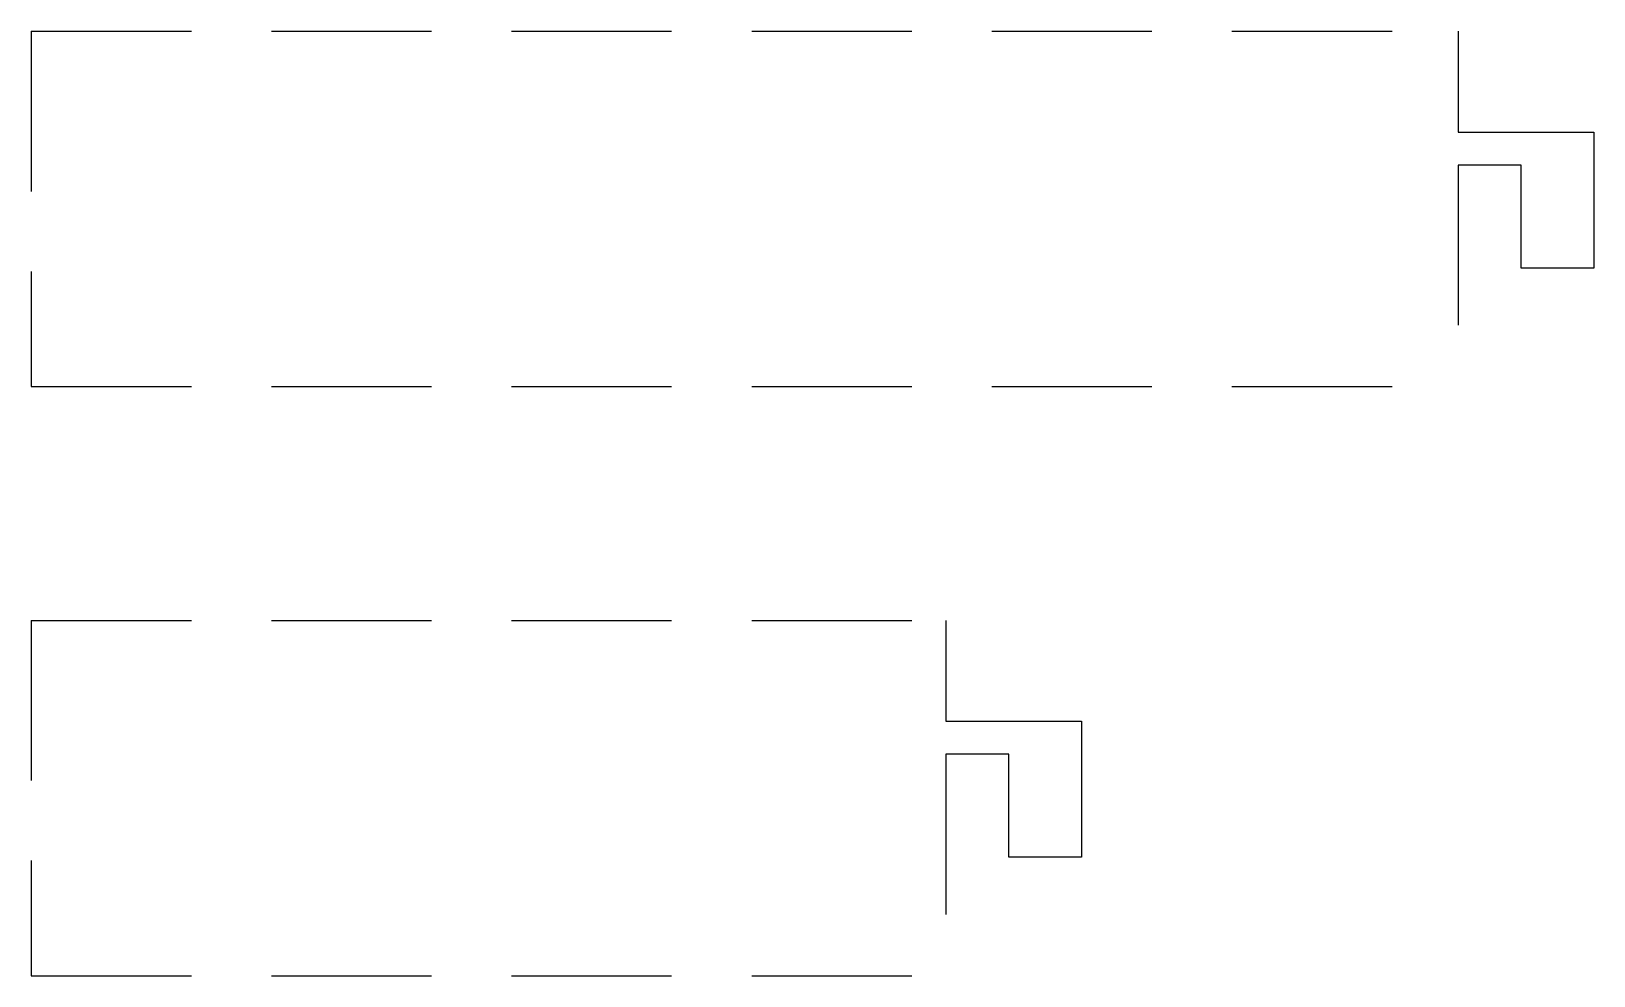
# Model space of a CAD drawing. Header units: millimetres. Extents: x 2046 to 2564, y 885 to 1120.
# Drawn here: x 2290.1 to 2363.3, y 1011.7 to 1055.9 of the extents above; entities that cross this region are included whole.
import ezdxf

# ---------------------------------------------------------------- set-up
doc = ezdxf.new("R2010")
doc.units = ezdxf.units.MM
doc.header["$LTSCALE"] = 10
doc.linetypes.add('HIDDEN', pattern=[0.375, 0.25, -0.125])
doc.layers.add('AR-PROJ', color=1, linetype='HIDDEN')

msp = doc.modelspace()

# ---------------------------------------------------------------- linework, layer by layer
at = {"layer": 'AR-PROJ', "ltscale": 3}
for p, q in [((2290.061, 1055.902), (2356.911, 1055.902)), ((2290.061, 1055.902), (2290.061, 1039.252)), ((2290.061, 1039.252), (2356.911, 1039.252)), ((2290.061, 1028.302), (2332.911, 1028.302)), ((2290.061, 1028.302), (2290.061, 1011.652)), ((2290.061, 1011.652), (2332.911, 1011.652))]:
    msp.add_line(p, q, dxfattribs=at)
for points in [[(2356.911, 1055.902), (2356.911, 1051.177), (2363.261, 1051.177), (2363.261, 1044.802), (2359.861, 1044.802), (2359.861, 1049.627), (2356.911, 1049.627), (2356.911, 1039.252)], [(2332.911, 1028.302), (2332.911, 1023.577), (2339.261, 1023.577), (2339.261, 1017.202), (2335.861, 1017.202), (2335.861, 1022.027), (2332.911, 1022.027), (2332.911, 1011.652)]]:
    msp.add_lwpolyline(points, dxfattribs=at)

doc.saveas('drawing.dxf')
